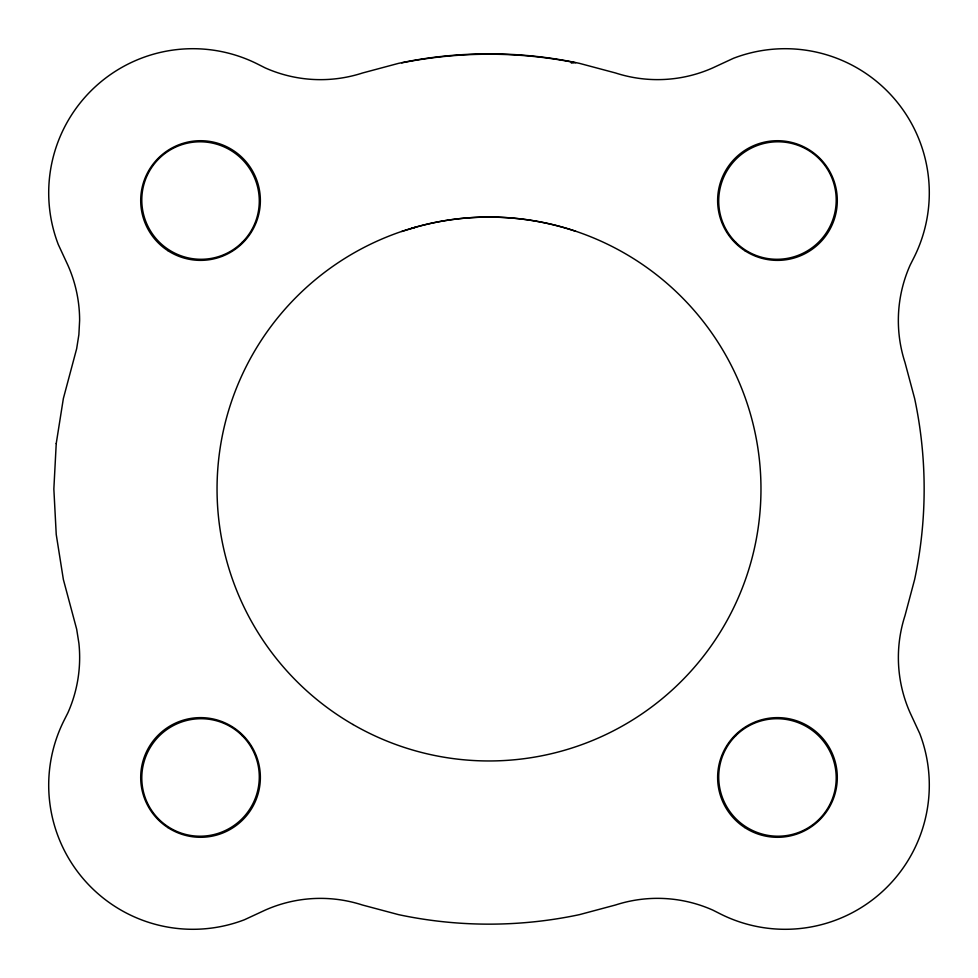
<?xml version="1.0" encoding="UTF-8"?>
<svg xmlns="http://www.w3.org/2000/svg" width="978" height="978" viewBox="0 0 978 978"><rect width="100%" height="100%" fill="white"/><g stroke="black" fill="none" stroke-linecap="round" stroke-linejoin="round"><path stroke-width="1.47" d="M401.714 231.505L416.335 227.043M411.518 228.436C464.782 212.336 523.034 213.485 575.724 231.309M401.714 62.861C459.024 51.382 518.413 51.296 575.724 62.775M571.335 63.093L574.013 62.739M56.235 443.511L53.851 489L56.235 534.489L63.362 579.477L76.675 629.221L78.9 643.279A135.979 135.979 0 0 1 67.898 712.803L64.414 719.71A144.145 144.145 0 0 0 244.5 919.723L265.148 910.139A135.979 135.979 0 0 1 362.483 905.029L398.523 914.638A435.149 435.149 0 0 0 579.477 914.638L615.468 905.005A135.991 135.991 0 0 1 712.803 910.102L719.71 913.586A144.145 144.145 0 0 0 919.723 733.5L910.139 712.852A135.979 135.979 0 0 1 905.029 615.517L914.638 579.477A435.149 435.149 0 0 0 914.638 398.523L905.005 362.532A135.979 135.979 0 0 1 910.102 265.197L913.586 258.29A144.145 144.145 0 0 0 733.5 58.277L712.852 67.861A135.979 135.979 0 0 1 615.517 72.971L579.477 63.362A435.149 435.149 0 0 0 398.523 63.362L362.532 72.995A135.991 135.991 0 0 1 265.197 67.898L258.29 64.414A144.145 144.145 0 0 0 58.277 244.5L67.861 265.148A135.979 135.979 0 0 1 79.621 320.454L78.876 334.672L76.651 348.73L63.362 398.523L56.235 443.511M744.71 250.612A59.829 59.829 0 0 0 837.205 203.864A59.829 59.829 0 0 0 750.481 147.14A59.829 59.829 0 0 0 744.71 250.612M167.788 250.612A59.829 59.829 0 0 0 260.27 203.864A59.829 59.829 0 0 0 173.546 147.14A59.829 59.829 0 0 0 167.788 250.612M167.788 827.535A59.829 59.829 0 0 0 260.27 780.799A59.829 59.829 0 0 0 173.546 724.062A59.829 59.829 0 0 0 167.788 827.535M744.71 827.535A59.829 59.829 0 0 0 837.205 780.799A59.829 59.829 0 0 0 750.481 724.062A59.829 59.829 0 0 0 744.71 827.535M353.021 724.527A271.97 271.97 0 0 0 760.97 489A271.97 271.97 0 0 0 353.021 253.473A271.97 271.97 0 0 0 353.021 724.527M735.737 735.737A59.145 58.558 45 0 0 736.055 818.867A59.145 58.558 45 0 0 819.185 819.185A59.145 58.558 45 0 0 818.867 736.055A59.145 58.558 45 0 0 735.737 735.737M242.263 735.737A59.145 58.558 -45 0 0 159.133 736.055A59.145 58.558 -45 0 0 158.815 819.185A59.145 58.558 -45 0 0 241.945 818.867A59.145 58.558 -45 0 0 242.263 735.737M242.263 242.263A59.145 58.558 45 0 0 241.945 159.133A59.145 58.558 45 0 0 158.815 158.815A59.145 58.558 45 0 0 159.133 241.945A59.145 58.558 45 0 0 242.263 242.263M735.737 242.263A59.145 58.558 -45 0 0 818.867 241.945A59.145 58.558 -45 0 0 819.185 158.815A59.145 58.558 -45 0 0 736.055 159.133A59.145 58.558 -45 0 0 735.737 242.263"/></g></svg>
